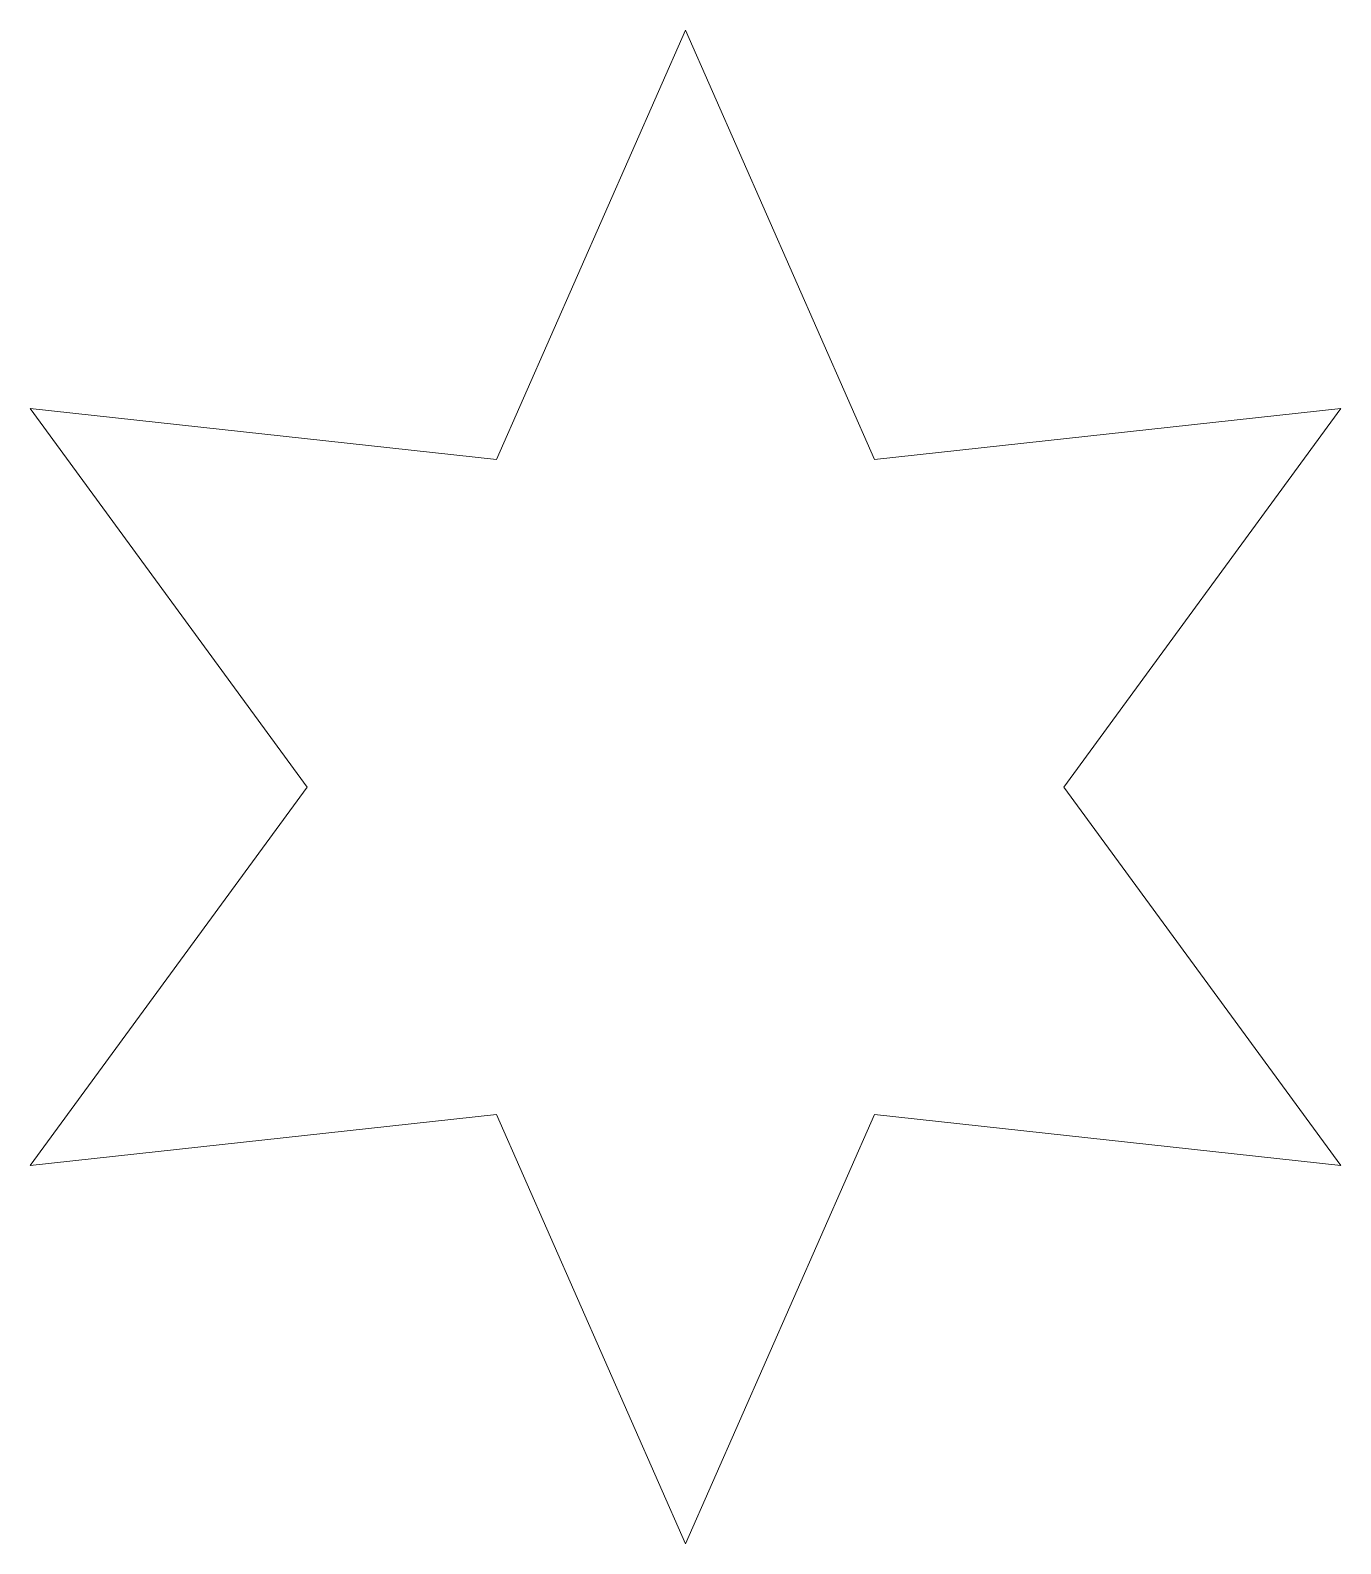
# Model space of a CAD drawing. Extents: x 13 to 187, y 0 to 200.
import ezdxf

# ---------------------------------------------------------------- set-up
doc = ezdxf.new("R2010")
doc.units = 0
doc.layers.get('0').update_dxf_attribs({"lineweight": 0})

msp = doc.modelspace()

# ---------------------------------------------------------------- linework, layer by layer
for p, q in [((100, 200), (75, 143.3)), ((125, 143.3), (100, 200)), ((75, 143.3), (13.4, 150)), ((13.4, 150), (50, 100)), ((186.6, 150), (125, 143.3)), ((150, 100), (186.6, 150)), ((50, 100), (13.4, 50)), ((186.6, 50), (150, 100)), ((13.4, 50), (75, 56.7)), ((75, 56.7), (100, 0)), ((100, 0), (125, 56.7)), ((125, 56.7), (186.6, 50))]:
    msp.add_line(p, q)

doc.saveas('drawing.dxf')
